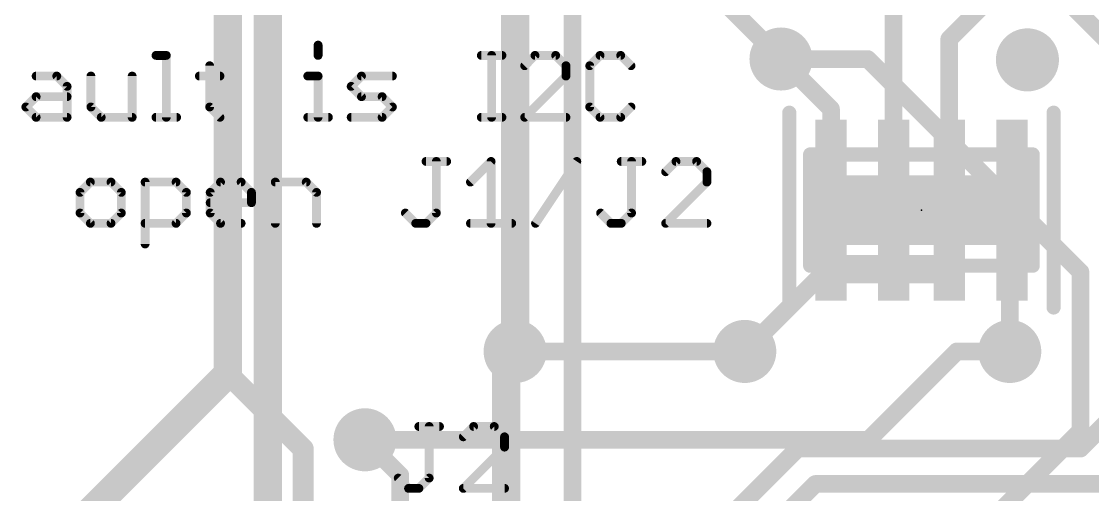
# Model space of a CAD drawing. Extents: x -8.6 to 41.9, y -5.2 to 49.8.
# Drawn here: x 7.13 to 22.53, y 23.6 to 30.4 of the extents above; entities that cross this region are included whole.
import ezdxf

# ---------------------------------------------------------------- set-up
doc = ezdxf.new("R2010")
doc.units = 0
for name, color, linetype in [('1', 12, 'CONTINUOUS'), ('16', 5, 'CONTINUOUS'), ('18', 110, 'CONTINUOUS'), ('21', 40, 'CONTINUOUS'), ('23', 40, 'CONTINUOUS'), ('51', 253, 'CONTINUOUS')]:
    doc.layers.add(name, color=color, linetype=linetype)

# ---------------------------------------------------------------- blocks, each defined once
blk = doc.blocks.new('RECT')
blk.add_solid([(-0.5, -0.5), (0.5, -0.5), (-0.5, 0.5), (0.5, 0.5)])
blk = doc.blocks.new('ROUNDV')
at = {"const_width": 0.5}
blk.add_lwpolyline([(0, -0.25, 1), (0, 0.25, 1), (0, -0.25)], format="xyb", dxfattribs=at)

msp = doc.modelspace()

# ---------------------------------------------------------------- linework, layer by layer
at = {"layer": '1'}
for points, const_width in [([(14.224, 31.916), (14.224, 25.654)], 0.4064), ([(18.0467, 29.8577), (16.51, 31.3944)], 0.254), ([(10.094, 25.334), (10.094, 31.0849)], 0.4064), ([(21.59, 31.2674), (20.466, 30.1434)], 0.254), ([(21.59, 31.2674), (24.003, 28.8544)], 0.254), ([(15.047, 31.049), (15.047, 20.998)], 0.254), ([(19.666, 28.536), (19.666, 30.7784)], 0.254), ([(20.466, 30.1434), (20.466, 28.536)], 0.254), ([(18.766, 29.1384), (18.0467, 29.8577)], 0.254), ([(18.766, 28.536), (18.766, 29.1384)], 0.254), ([(18.708, 26.836), (17.526, 25.654)], 0.254), ([(19.666, 26.836), (18.766, 26.836)], 0.4064), ([(18.766, 26.836), (18.708, 26.836)], 0.254), ([(19.666, 26.836), (20.466, 26.836)], 0.4064), ([(21.336, 26.806), (21.366, 26.836)], 0.254), ([(21.336, 25.654), (21.336, 26.806)], 0.254), ([(14.097, 25.527), (14.224, 25.654)], 0.4064), ([(14.097, 22.2476), (14.097, 25.527)], 0.4064), ([(7.874, 23.114), (10.094, 25.334)], 0.4064), ([(10.094, 25.334), (11.176, 24.252)], 0.3048), ([(23.495, 25.4), (22.352, 24.257)], 0.254), ([(12.573, 23.876), (12.065, 24.384)], 0.254), ([(11.176, 24.252), (11.176, 9.271)], 0.3048), ([(15.6464, 21.6154), (18.288, 24.257)], 0.254), ([(22.352, 24.257), (18.288, 24.257)], 0.254), ([(12.573, 22.2476), (12.573, 23.876)], 0.254), ([(16.2052, 21.4122), (18.542, 23.749)], 0.254), ([(18.542, 23.749), (24.638, 23.749)], 0.254)]:
    msp.add_lwpolyline(points, dxfattribs=dict(at, const_width=const_width))
for points, const_width in [([(20.5295, 30.1434, 1), (20.4025, 30.1434)], 0.127), ([(20.4211, 30.1883, 1), (20.5109, 30.0985)], 0.127), ([(18.0916, 29.9026, 1), (18.0018, 29.8128)], 0.127), ([(18.0018, 29.8128, 1), (18.0916, 29.9026)], 0.127), ([(18.8295, 29.1384, 1), (18.7025, 29.1384)], 0.127), ([(18.7211, 29.0935, 1), (18.8109, 29.1833)], 0.127), ([(18.7025, 28.536, 1), (18.8295, 28.536)], 0.127), ([(19.6025, 28.536, 1), (19.7295, 28.536)], 0.127), ([(20.4025, 28.536, 1), (20.5295, 28.536)], 0.127), ([(18.766, 26.9376, 1), (18.766, 26.7344)], 0.2032), ([(18.708, 26.8995, 1), (18.708, 26.7725)], 0.127), ([(18.7529, 26.7911, 1), (18.6631, 26.8809)], 0.127), ([(18.766, 26.7725, 1), (18.766, 26.8995)], 0.127), ([(19.666, 26.9376, 1), (19.666, 26.7344)], 0.2032), ([(19.666, 26.7344, 1), (19.666, 26.9376)], 0.2032), ([(20.466, 26.7344, 1), (20.466, 26.9376)], 0.2032), ([(21.4109, 26.7911, 1), (21.3211, 26.8809)], 0.127), ([(21.3995, 26.806, 1), (21.2725, 26.806)], 0.127), ([(21.2911, 26.8509, 1), (21.3809, 26.7611)], 0.127), ([(14.1986, 25.527, 1), (13.9954, 25.527)], 0.2032), ([(14.1224, 25.654, 1), (14.3256, 25.654)], 0.2032), ([(14.2958, 25.5822, 1), (14.1522, 25.7258)], 0.2032), ([(17.4811, 25.6989, 1), (17.5709, 25.6091)], 0.127), ([(14.0252, 25.5988, 1), (14.1688, 25.4552)], 0.2032), ([(21.2725, 25.654, 1), (21.3995, 25.654)], 0.127), ([(9.9924, 25.334, 1), (10.1956, 25.334)], 0.2032), ([(10.1658, 25.2622, 1), (10.0222, 25.4058)], 0.2032), ([(10.1479, 25.3879, 1), (10.0401, 25.2801)], 0.1524), ([(12.1099, 24.4289, 1), (12.0201, 24.3391)], 0.127), ([(11.2522, 24.252, 1), (11.0998, 24.252)], 0.1524), ([(11.1221, 24.1981, 1), (11.2299, 24.3059)], 0.1524), ([(18.288, 24.3205, 1), (18.288, 24.1935)], 0.127), ([(18.3329, 24.2121, 1), (18.2431, 24.3019)], 0.127), ([(22.3071, 24.3019, 1), (22.3969, 24.2121)], 0.127), ([(22.352, 24.1935, 1), (22.352, 24.3205)], 0.127), ([(12.6365, 23.876, 1), (12.5095, 23.876)], 0.127), ([(12.5281, 23.8311, 1), (12.6179, 23.9209)], 0.127), ([(18.542, 23.8125, 1), (18.542, 23.6855)], 0.127), ([(18.5869, 23.7041, 1), (18.4971, 23.7939)], 0.127)]:
    msp.add_lwpolyline(points, format="xyb", dxfattribs=dict(at, const_width=const_width))
at = {"layer": '16'}
for points, const_width in [([(10.668, 38.608), (10.668, 23.368)], 0.4064), ([(19.2913, 29.8577), (18.0467, 29.8577)], 0.254), ([(22.352, 26.797), (19.2913, 29.8577)], 0.254), ([(22.352, 24.511), (22.352, 26.797)], 0.254), ([(17.526, 25.654), (14.224, 25.654)], 0.254), ([(19.304, 24.384), (20.574, 25.654)], 0.254), ([(20.574, 25.654), (21.336, 25.654)], 0.254), ([(12.065, 24.384), (19.304, 24.384)], 0.254), ([(19.812, 21.971), (22.352, 24.511)], 0.254)]:
    msp.add_lwpolyline(points, dxfattribs=dict(at, const_width=const_width))
at = {"layer": '16', "const_width": 0.127}
for points in [[(18.0467, 29.9212, 1), (18.0467, 29.7942)], [(19.3362, 29.9026, 1), (19.2464, 29.8128)], [(19.2913, 29.7942, 1), (19.2913, 29.9212)], [(22.4155, 26.797, 1), (22.2885, 26.797)], [(22.3071, 26.7521, 1), (22.3969, 26.8419)], [(14.224, 25.7175, 1), (14.224, 25.5905)], [(17.526, 25.5905, 1), (17.526, 25.7175)], [(20.574, 25.7175, 1), (20.574, 25.5905)], [(20.6189, 25.6091, 1), (20.5291, 25.6989)], [(21.336, 25.5905, 1), (21.336, 25.7175)], [(12.065, 24.4475, 1), (12.065, 24.3205)], [(19.2591, 24.4289, 1), (19.3489, 24.3391)], [(19.304, 24.3205, 1), (19.304, 24.4475)], [(22.2885, 24.511, 1), (22.4155, 24.511)], [(22.3969, 24.4661, 1), (22.3071, 24.5559)]]:
    msp.add_lwpolyline(points, format="xyb", dxfattribs=at)
at = {"layer": '21'}
for points, const_width in [([(11.4232, 30.0576, 1), (11.3597, 30.0576)], 0.0635), ([(9.0603, 29.941, 1), (9.0603, 29.8775)], 0.0635), ([(9.2404, 29.9093, 1), (9.1769, 29.9093)], 0.0635), ([(9.2086, 29.8775, 1), (9.2086, 29.941)], 0.0635), ([(11.3597, 29.9093, 1), (11.4232, 29.9093)], 0.0635), ([(13.7379, 29.941, 1), (13.7379, 29.8775)], 0.0635), ([(13.918, 29.9093, 1), (13.8545, 29.9093)], 0.0635), ([(14.0345, 29.8775, 1), (14.0345, 29.941)], 0.0635), ([(14.5099, 29.941, 1), (14.5099, 29.8775)], 0.0635), ([(14.5323, 29.8868, 1), (14.4874, 29.9317)], 0.0635), ([(14.8289, 29.9317, 1), (14.784, 29.8868)], 0.0635), ([(14.8065, 29.8775, 1), (14.8065, 29.941)], 0.0635), ([(15.4454, 29.941, 1), (15.4454, 29.8775)], 0.0635), ([(15.4679, 29.8868, 1), (15.423, 29.9317)], 0.0635), ([(15.7644, 29.9317, 1), (15.7195, 29.8868)], 0.0635), ([(15.742, 29.8775, 1), (15.742, 29.941)], 0.0635), ([(9.864, 29.761, 1), (9.8005, 29.761)], 0.0635), ([(14.3391, 29.7834, 1), (14.384, 29.7385)], 0.0635), ([(14.9865, 29.761, 1), (14.923, 29.761)], 0.0635), ([(14.9323, 29.7385, 1), (14.9772, 29.7834)], 0.0635), ([(15.3289, 29.761, 1), (15.2654, 29.761)], 0.0635), ([(15.2747, 29.7834, 1), (15.3196, 29.7385)], 0.0635), ([(15.8678, 29.7385, 1), (15.9127, 29.7834)], 0.0635), ([(7.3376, 29.6444, 1), (7.3376, 29.5809)], 0.0635), ([(7.6566, 29.6351, 1), (7.6117, 29.5902)], 0.0635), ([(7.6342, 29.5809, 1), (7.6342, 29.6444)], 0.0635), ([(8.1566, 29.6127, 1), (8.0931, 29.6127)], 0.0635), ([(8.7497, 29.6127, 1), (8.6862, 29.6127)], 0.0635), ([(9.684, 29.6444, 1), (9.684, 29.5809)], 0.0635), ([(9.9806, 29.5809, 1), (9.9806, 29.6444)], 0.0635), ([(11.2432, 29.6444, 1), (11.2432, 29.5809)], 0.0635), ([(11.4232, 29.6127, 1), (11.3597, 29.6127)], 0.0635), ([(11.3915, 29.5809, 1), (11.3915, 29.6444)], 0.0635), ([(12.0152, 29.6444, 1), (12.0152, 29.5809)], 0.0635), ([(12.0376, 29.5902, 1), (11.9927, 29.6351)], 0.0635), ([(12.4601, 29.5809, 1), (12.4601, 29.6444)], 0.0635), ([(14.923, 29.6127, 1), (14.9865, 29.6127)], 0.0635), ([(14.9772, 29.5902, 1), (14.9323, 29.6351)], 0.0635), ([(7.8142, 29.4644, 1), (7.7507, 29.4644)], 0.0635), ([(7.76, 29.4419, 1), (7.8049, 29.4868)], 0.0635), ([(11.8893, 29.4868, 1), (11.8444, 29.4419)], 0.0635), ([(11.8444, 29.4868, 1), (11.8893, 29.4419)], 0.0635), ([(7.3376, 29.3478, 1), (7.3376, 29.2843)], 0.0635), ([(7.36, 29.2936, 1), (7.3151, 29.3385)], 0.0635), ([(7.7825, 29.2843, 1), (7.7825, 29.3478)], 0.0635), ([(12.0152, 29.3478, 1), (12.0152, 29.2843)], 0.0635), ([(11.9927, 29.2936, 1), (12.0376, 29.3385)], 0.0635), ([(12.3342, 29.3385, 1), (12.2893, 29.2936)], 0.0635), ([(12.3118, 29.2843, 1), (12.3118, 29.3478)], 0.0635), ([(7.2117, 29.1902, 1), (7.1668, 29.1453)], 0.0635), ([(7.1668, 29.1902, 1), (7.2117, 29.1453)], 0.0635), ([(8.0931, 29.1678, 1), (8.1566, 29.1678)], 0.0635), ([(8.1473, 29.1902, 1), (8.1024, 29.1453)], 0.0635), ([(9.8005, 29.1678, 1), (9.864, 29.1678)], 0.0635), ([(9.8547, 29.1902, 1), (9.8098, 29.1453)], 0.0635), ([(12.4825, 29.1453, 1), (12.4376, 29.1902)], 0.0635), ([(12.4376, 29.1453, 1), (12.4825, 29.1902)], 0.0635), ([(15.2654, 29.1678, 1), (15.3289, 29.1678)], 0.0635), ([(15.3196, 29.1902, 1), (15.2747, 29.1453)], 0.0635), ([(15.9127, 29.1453, 1), (15.8678, 29.1902)], 0.0635), ([(18.2168, 29.086, 1), (18.1152, 29.086)], 0.1016), ([(22.0168, 29.086, 1), (21.9152, 29.086)], 0.1016), ([(7.3376, 29.0512, 1), (7.3376, 28.9878)], 0.0635), ([(7.3151, 28.997, 1), (7.36, 29.042)], 0.0635), ([(7.7507, 29.0195, 1), (7.8142, 29.0195)], 0.0635), ([(7.7825, 28.9878, 1), (7.7825, 29.0512)], 0.0635), ([(8.2731, 29.0512, 1), (8.2731, 28.9878)], 0.0635), ([(8.2506, 28.997, 1), (8.2956, 29.042)], 0.0635), ([(8.6862, 29.0195, 1), (8.7497, 29.0195)], 0.0635), ([(8.718, 28.9878, 1), (8.718, 29.0512)], 0.0635), ([(9.0603, 29.0512, 1), (9.0603, 28.9878)], 0.0635), ([(9.1769, 29.0195, 1), (9.2404, 29.0195)], 0.0635), ([(9.3569, 28.9878, 1), (9.3569, 29.0512)], 0.0635), ([(9.9581, 28.997, 1), (10.003, 29.042)], 0.0635), ([(11.2432, 29.0512, 1), (11.2432, 28.9878)], 0.0635), ([(11.3597, 29.0195, 1), (11.4232, 29.0195)], 0.0635), ([(11.5398, 28.9878, 1), (11.5398, 29.0512)], 0.0635), ([(11.8669, 29.0512, 1), (11.8669, 28.9878)], 0.0635), ([(12.2893, 29.042, 1), (12.3342, 28.997)], 0.0635), ([(12.3118, 28.9878, 1), (12.3118, 29.0512)], 0.0635), ([(13.7379, 29.0512, 1), (13.7379, 28.9878)], 0.0635), ([(13.8545, 29.0195, 1), (13.918, 29.0195)], 0.0635), ([(14.0345, 28.9878, 1), (14.0345, 29.0512)], 0.0635), ([(14.3391, 29.042, 1), (14.384, 28.997)], 0.0635), ([(14.3616, 29.0512, 1), (14.3616, 28.9878)], 0.0635), ([(14.9548, 28.9878, 1), (14.9548, 29.0512)], 0.0635), ([(15.4454, 29.0512, 1), (15.4454, 28.9878)], 0.0635), ([(15.423, 28.997, 1), (15.4679, 29.042)], 0.0635), ([(15.7195, 29.042, 1), (15.7644, 28.997)], 0.0635), ([(15.742, 28.9878, 1), (15.742, 29.0512)], 0.0635), ([(12.9431, 28.417, 1), (12.9431, 28.3535)], 0.0635), ([(13.1231, 28.3853, 1), (13.0596, 28.3853)], 0.0635), ([(13.2397, 28.3535, 1), (13.2397, 28.417)], 0.0635), ([(13.9103, 28.3853, 1), (13.8468, 28.3853)], 0.0635), ([(13.901, 28.3628, 1), (13.8561, 28.4077)], 0.0635), ([(15.1371, 28.3676, 1), (15.0843, 28.4029)], 0.0635), ([(15.7496, 28.417, 1), (15.7496, 28.3535)], 0.0635), ([(15.9297, 28.3853, 1), (15.8662, 28.3853)], 0.0635), ([(16.0462, 28.3535, 1), (16.0462, 28.417)], 0.0635), ([(16.5368, 28.417, 1), (16.5368, 28.3535)], 0.0635), ([(16.5593, 28.3628, 1), (16.5144, 28.4077)], 0.0635), ([(16.8559, 28.4077, 1), (16.811, 28.3628)], 0.0635), ([(16.8334, 28.3535, 1), (16.8334, 28.417)], 0.0635), ([(16.3661, 28.2594, 1), (16.411, 28.2145)], 0.0635), ([(17.0135, 28.237, 1), (16.95, 28.237)], 0.0635), ([(16.9593, 28.2145, 1), (17.0042, 28.2594)], 0.0635), ([(8.1172, 28.1204, 1), (8.1172, 28.0569)], 0.0635), ([(8.1396, 28.0662, 1), (8.0947, 28.1111)], 0.0635), ([(8.4362, 28.1111, 1), (8.3913, 28.0662)], 0.0635), ([(8.4138, 28.0569, 1), (8.4138, 28.1204)], 0.0635), ([(8.9044, 28.1204, 1), (8.9044, 28.0569)], 0.0635), ([(8.9362, 28.0887, 1), (8.8727, 28.0887)], 0.0635), ([(9.3717, 28.1111, 1), (9.3268, 28.0662)], 0.0635), ([(9.3493, 28.0569, 1), (9.3493, 28.1204)], 0.0635), ([(9.9882, 28.1204, 1), (9.9882, 28.0569)], 0.0635), ([(10.0107, 28.0662, 1), (9.9658, 28.1111)], 0.0635), ([(10.3073, 28.1111, 1), (10.2624, 28.0662)], 0.0635), ([(10.2848, 28.0569, 1), (10.2848, 28.1204)], 0.0635), ([(10.8072, 28.0887, 1), (10.7437, 28.0887)], 0.0635), ([(10.7754, 28.1204, 1), (10.7754, 28.0569)], 0.0635), ([(11.2428, 28.1111, 1), (11.1979, 28.0662)], 0.0635), ([(11.2203, 28.0569, 1), (11.2203, 28.1204)], 0.0635), ([(13.5595, 28.1111, 1), (13.6045, 28.0662)], 0.0635), ([(16.95, 28.0887, 1), (17.0135, 28.0887)], 0.0635), ([(17.0042, 28.0662, 1), (16.9593, 28.1111)], 0.0635), ([(8.0006, 27.9404, 1), (7.9371, 27.9404)], 0.0635), ([(7.9464, 27.9628, 1), (7.9913, 27.9179)], 0.0635), ([(8.5938, 27.9404, 1), (8.5303, 27.9404)], 0.0635), ([(8.5396, 27.9179, 1), (8.5845, 27.9628)], 0.0635), ([(9.5293, 27.9404, 1), (9.4658, 27.9404)], 0.0635), ([(9.4751, 27.9179, 1), (9.52, 27.9628)], 0.0635), ([(9.8717, 27.9404, 1), (9.8082, 27.9404)], 0.0635), ([(9.8175, 27.9628, 1), (9.8624, 27.9179)], 0.0635), ([(10.4648, 27.9404, 1), (10.4013, 27.9404)], 0.0635), ([(10.4106, 27.9179, 1), (10.4555, 27.9628)], 0.0635), ([(11.4004, 27.9404, 1), (11.3369, 27.9404)], 0.0635), ([(11.3462, 27.9179, 1), (11.3911, 27.9628)], 0.0635), ([(9.8399, 27.8238, 1), (9.8399, 27.7603)], 0.0635), ([(10.4013, 27.7921, 1), (10.4648, 27.7921)], 0.0635), ([(10.4331, 27.7603, 1), (10.4331, 27.8238)], 0.0635), ([(7.9371, 27.6438, 1), (8.0006, 27.6438)], 0.0635), ([(7.9913, 27.6662, 1), (7.9464, 27.6213)], 0.0635), ([(8.5303, 27.6438, 1), (8.5938, 27.6438)], 0.0635), ([(8.5845, 27.6213, 1), (8.5396, 27.6662)], 0.0635), ([(9.4658, 27.6438, 1), (9.5293, 27.6438)], 0.0635), ([(9.52, 27.6213, 1), (9.4751, 27.6662)], 0.0635), ([(9.8082, 27.6438, 1), (9.8717, 27.6438)], 0.0635), ([(9.8624, 27.6662, 1), (9.8175, 27.6213)], 0.0635), ([(12.6689, 27.6662, 1), (12.624, 27.6213)], 0.0635), ([(13.0596, 27.6438, 1), (13.1231, 27.6438)], 0.0635), ([(13.1138, 27.6213, 1), (13.0689, 27.6662)], 0.0635), ([(15.4755, 27.6662, 1), (15.4306, 27.6213)], 0.0635), ([(15.8662, 27.6438, 1), (15.9297, 27.6438)], 0.0635), ([(15.9204, 27.6213, 1), (15.8755, 27.6662)], 0.0635), ([(8.1172, 27.5272, 1), (8.1172, 27.4638)], 0.0635), ([(8.0947, 27.473, 1), (8.1396, 27.518)], 0.0635), ([(8.3913, 27.518, 1), (8.4362, 27.473)], 0.0635), ([(8.4138, 27.4638, 1), (8.4138, 27.5272)], 0.0635), ([(8.9044, 27.5272, 1), (8.9044, 27.4638)], 0.0635), ([(9.3268, 27.518, 1), (9.3717, 27.473)], 0.0635), ([(9.3493, 27.4638, 1), (9.3493, 27.5272)], 0.0635), ([(9.9882, 27.5272, 1), (9.9882, 27.4638)], 0.0635), ([(9.9658, 27.473, 1), (10.0107, 27.518)], 0.0635), ([(10.2848, 27.4638, 1), (10.2848, 27.5272)], 0.0635), ([(10.7437, 27.4955, 1), (10.8072, 27.4955)], 0.0635), ([(11.3369, 27.4955, 1), (11.4004, 27.4955)], 0.0635), ([(12.7948, 27.5272, 1), (12.7948, 27.4638)], 0.0635), ([(12.7723, 27.473, 1), (12.8172, 27.518)], 0.0635), ([(12.9206, 27.518, 1), (12.9655, 27.473)], 0.0635), ([(12.9431, 27.4638, 1), (12.9431, 27.5272)], 0.0635), ([(13.582, 27.5272, 1), (13.582, 27.4638)], 0.0635), ([(13.8468, 27.4955, 1), (13.9103, 27.4955)], 0.0635), ([(14.1752, 27.4638, 1), (14.1752, 27.5272)], 0.0635), ([(14.4911, 27.5131, 1), (14.5439, 27.4779)], 0.0635), ([(15.6013, 27.5272, 1), (15.6013, 27.4638)], 0.0635), ([(15.5789, 27.473, 1), (15.6238, 27.518)], 0.0635), ([(15.7272, 27.518, 1), (15.7721, 27.473)], 0.0635), ([(15.7496, 27.4638, 1), (15.7496, 27.5272)], 0.0635), ([(16.3661, 27.518, 1), (16.411, 27.473)], 0.0635), ([(16.3886, 27.5272, 1), (16.3886, 27.4638)], 0.0635), ([(16.9817, 27.4638, 1), (16.9817, 27.5272)], 0.0635), ([(8.8727, 27.1989, 1), (8.9362, 27.1989)], 0.0635), ([(18.1152, 26.286, 1), (18.2168, 26.286)], 0.1016), ([(21.9152, 26.286, 1), (22.0168, 26.286)], 0.1016), ([(12.84, 24.607, 1), (12.84, 24.5435)], 0.0635), ([(13.0201, 24.5753, 1), (12.9566, 24.5753)], 0.0635), ([(13.1366, 24.5435, 1), (13.1366, 24.607)], 0.0635), ([(13.6273, 24.607, 1), (13.6273, 24.5435)], 0.0635), ([(13.6497, 24.5528, 1), (13.6048, 24.5977)], 0.0635), ([(13.9463, 24.5977, 1), (13.9014, 24.5528)], 0.0635), ([(13.9239, 24.5435, 1), (13.9239, 24.607)], 0.0635), ([(14.1039, 24.427, 1), (14.0404, 24.427)], 0.0635), ([(13.4565, 24.4494, 1), (13.5014, 24.4045)], 0.0635), ([(14.0497, 24.4045, 1), (14.0946, 24.4494)], 0.0635), ([(14.0946, 24.2562, 1), (14.0497, 24.3011)], 0.0635), ([(14.0404, 24.2787, 1), (14.1039, 24.2787)], 0.0635), ([(12.5659, 23.8562, 1), (12.521, 23.8113)], 0.0635), ([(13.0108, 23.8113, 1), (12.9659, 23.8562)], 0.0635), ([(12.6918, 23.7172, 1), (12.6918, 23.6538)], 0.0635), ([(12.6693, 23.663, 1), (12.7142, 23.708)], 0.0635), ([(12.8176, 23.708, 1), (12.8625, 23.663)], 0.0635), ([(12.84, 23.6538, 1), (12.84, 23.7172)], 0.0635), ([(12.9566, 23.8338, 1), (13.0201, 23.8338)], 0.0635), ([(13.4565, 23.708, 1), (13.5014, 23.663)], 0.0635), ([(13.479, 23.7172, 1), (13.479, 23.6538)], 0.0635), ([(14.0722, 23.6538, 1), (14.0722, 23.7172)], 0.0635)]:
    msp.add_lwpolyline(points, format="xyb", dxfattribs=dict(at, const_width=const_width))
for points, const_width in [([(11.3915, 30.0576), (11.3915, 29.9093)], 0.127), ([(9.0603, 29.9093), (9.2086, 29.9093)], 0.127), ([(9.2086, 29.9093), (9.2086, 29.0195)], 0.127), ([(13.7379, 29.9093), (14.0345, 29.9093)], 0.127), ([(13.8862, 29.0195), (13.8862, 29.9093)], 0.127), ([(14.5099, 29.9093), (14.3616, 29.761)], 0.127), ([(14.8065, 29.9093), (14.5099, 29.9093)], 0.127), ([(14.9548, 29.761), (14.8065, 29.9093)], 0.127), ([(15.4454, 29.9093), (15.2971, 29.761)], 0.127), ([(15.742, 29.9093), (15.4454, 29.9093)], 0.127), ([(15.8903, 29.761), (15.742, 29.9093)], 0.127), ([(9.8323, 29.761), (9.8323, 29.1678)], 0.127), ([(14.9548, 29.6127), (14.9548, 29.761)], 0.127), ([(15.2971, 29.761), (15.2971, 29.1678)], 0.127), ([(7.3376, 29.6127), (7.6342, 29.6127)], 0.127), ([(7.6342, 29.6127), (7.7825, 29.4644)], 0.127), ([(8.1248, 29.6127), (8.1248, 29.1678)], 0.127), ([(8.718, 29.0195), (8.718, 29.6127)], 0.127), ([(9.684, 29.6127), (9.9806, 29.6127)], 0.127), ([(11.2432, 29.6127), (11.3915, 29.6127)], 0.127), ([(11.3915, 29.6127), (11.3915, 29.0195)], 0.127), ([(11.8669, 29.4644), (12.0152, 29.6127)], 0.127), ([(12.0152, 29.6127), (12.4601, 29.6127)], 0.127), ([(14.3616, 29.0195), (14.9548, 29.6127)], 0.127), ([(7.7825, 29.4644), (7.7825, 29.0195)], 0.127), ([(12.0152, 29.3161), (11.8669, 29.4644)], 0.127), ([(7.1893, 29.1678), (7.3376, 29.3161)], 0.127), ([(7.3376, 29.3161), (7.7825, 29.3161)], 0.127), ([(12.3118, 29.3161), (12.0152, 29.3161)], 0.127), ([(12.4601, 29.1678), (12.3118, 29.3161)], 0.127), ([(7.3376, 29.0195), (7.1893, 29.1678)], 0.127), ([(8.1248, 29.1678), (8.2731, 29.0195)], 0.127), ([(9.8323, 29.1678), (9.9806, 29.0195)], 0.127), ([(12.3118, 29.0195), (12.4601, 29.1678)], 0.127), ([(15.2971, 29.1678), (15.4454, 29.0195)], 0.127), ([(15.742, 29.0195), (15.8903, 29.1678)], 0.127), ([(18.166, 26.286), (18.166, 29.086)], 0.2032), ([(21.966, 29.086), (21.966, 26.286)], 0.2032), ([(7.7825, 29.0195), (7.3376, 29.0195)], 0.127), ([(8.2731, 29.0195), (8.718, 29.0195)], 0.127), ([(9.0603, 29.0195), (9.3569, 29.0195)], 0.127), ([(11.2432, 29.0195), (11.5398, 29.0195)], 0.127), ([(11.8669, 29.0195), (12.3118, 29.0195)], 0.127), ([(13.7379, 29.0195), (14.0345, 29.0195)], 0.127), ([(14.9548, 29.0195), (14.3616, 29.0195)], 0.127), ([(15.4454, 29.0195), (15.742, 29.0195)], 0.127), ([(12.9431, 28.3853), (13.2397, 28.3853)], 0.127), ([(13.0914, 27.6438), (13.0914, 28.3853)], 0.127), ([(13.582, 28.0887), (13.8786, 28.3853)], 0.127), ([(13.8786, 28.3853), (13.8786, 27.4955)], 0.127), ([(14.5175, 27.4955), (15.1107, 28.3853)], 0.127), ([(15.7496, 28.3853), (16.0462, 28.3853)], 0.127), ([(15.8979, 27.6438), (15.8979, 28.3853)], 0.127), ([(16.5368, 28.3853), (16.3886, 28.237)], 0.127), ([(16.8334, 28.3853), (16.5368, 28.3853)], 0.127), ([(16.9817, 28.237), (16.8334, 28.3853)], 0.127), ([(16.9817, 28.0887), (16.9817, 28.237)], 0.127), ([(8.1172, 28.0887), (7.9689, 27.9404)], 0.127), ([(8.4138, 28.0887), (8.1172, 28.0887)], 0.127), ([(8.5621, 27.9404), (8.4138, 28.0887)], 0.127), ([(8.9044, 27.1989), (8.9044, 28.0887)], 0.127), ([(8.9044, 28.0887), (9.3493, 28.0887)], 0.127), ([(9.3493, 28.0887), (9.4976, 27.9404)], 0.127), ([(9.8399, 27.9404), (9.9882, 28.0887)], 0.127), ([(9.9882, 28.0887), (10.2848, 28.0887)], 0.127), ([(10.2848, 28.0887), (10.4331, 27.9404)], 0.127), ([(10.7754, 27.4955), (10.7754, 28.0887)], 0.127), ([(10.7754, 28.0887), (11.2203, 28.0887)], 0.127), ([(11.2203, 28.0887), (11.3686, 27.9404)], 0.127), ([(16.3886, 27.4955), (16.9817, 28.0887)], 0.127), ([(7.9689, 27.9404), (7.9689, 27.6438)], 0.127), ([(8.5621, 27.6438), (8.5621, 27.9404)], 0.127), ([(9.4976, 27.9404), (9.4976, 27.6438)], 0.127), ([(9.8399, 27.6438), (9.8399, 27.9404)], 0.127), ([(10.4331, 27.9404), (10.4331, 27.7921)], 0.127), ([(11.3686, 27.9404), (11.3686, 27.4955)], 0.127), ([(10.4331, 27.7921), (9.8399, 27.7921)], 0.127), ([(7.9689, 27.6438), (8.1172, 27.4955)], 0.127), ([(8.4138, 27.4955), (8.5621, 27.6438)], 0.127), ([(9.4976, 27.6438), (9.3493, 27.4955)], 0.127), ([(9.9882, 27.4955), (9.8399, 27.6438)], 0.127), ([(12.6465, 27.6438), (12.7948, 27.4955)], 0.127), ([(12.9431, 27.4955), (13.0914, 27.6438)], 0.127), ([(15.453, 27.6438), (15.6013, 27.4955)], 0.127), ([(15.7496, 27.4955), (15.8979, 27.6438)], 0.127), ([(8.1172, 27.4955), (8.4138, 27.4955)], 0.127), ([(9.3493, 27.4955), (8.9044, 27.4955)], 0.127), ([(10.2848, 27.4955), (9.9882, 27.4955)], 0.127), ([(12.7948, 27.4955), (12.9431, 27.4955)], 0.127), ([(13.582, 27.4955), (14.1752, 27.4955)], 0.127), ([(15.6013, 27.4955), (15.7496, 27.4955)], 0.127), ([(16.9817, 27.4955), (16.3886, 27.4955)], 0.127), ([(12.84, 24.5753), (13.1366, 24.5753)], 0.127), ([(12.9883, 23.8338), (12.9883, 24.5753)], 0.127), ([(13.6273, 24.5753), (13.479, 24.427)], 0.127), ([(13.9239, 24.5753), (13.6273, 24.5753)], 0.127), ([(14.0722, 24.427), (13.9239, 24.5753)], 0.127), ([(14.0722, 24.2787), (14.0722, 24.427)], 0.127), ([(13.479, 23.6855), (14.0722, 24.2787)], 0.127), ([(12.5435, 23.8338), (12.6918, 23.6855)], 0.127), ([(12.84, 23.6855), (12.9883, 23.8338)], 0.127), ([(12.6918, 23.6855), (12.84, 23.6855)], 0.127), ([(14.0722, 23.6855), (13.479, 23.6855)], 0.127)]:
    msp.add_lwpolyline(points, dxfattribs=dict(at, const_width=const_width))
at = {"layer": '23'}
msp.add_point((20.066, 27.686), dxfattribs=at)
at = {"layer": '51', "const_width": 0.2032}
for points in [[(18.466, 26.886), (18.466, 28.486)], [(18.466, 28.486), (21.666, 28.486)], [(21.666, 28.486), (21.666, 26.886)], [(21.666, 26.886), (18.466, 26.886)]]:
    msp.add_lwpolyline(points, dxfattribs=at)
at = {"layer": '51', "const_width": 0.1016}
for points in [[(18.5168, 28.486, 1), (18.4152, 28.486)], [(18.466, 28.5368, 1), (18.466, 28.4352)], [(21.7168, 28.486, 1), (21.6152, 28.486)], [(21.666, 28.4352, 1), (21.666, 28.5368)], [(18.466, 26.9368, 1), (18.466, 26.8352)], [(21.666, 26.8352, 1), (21.666, 26.9368)], [(18.4152, 26.886, 1), (18.5168, 26.886)], [(21.6152, 26.886, 1), (21.7168, 26.886)]]:
    msp.add_lwpolyline(points, format="xyb", dxfattribs=at)

# ---------------------------------------------------------------- block references
at = {"layer": '1', "xscale": 0.45, "yscale": 0.9, "rotation": 180}
for p in [(18.766, 28.536), (19.666, 28.536), (20.466, 28.536), (21.366, 28.536), (18.766, 26.836), (19.666, 26.836), (20.466, 26.836), (21.366, 26.836)]:
    msp.add_blockref('RECT', p, dxfattribs=at)
at = {"layer": '18', "xscale": 0.9064, "yscale": 0.9064}
for p in [(18.0467, 29.8577), (18.0467, 29.8577), (21.59, 29.845), (21.59, 29.845), (14.224, 25.654), (14.224, 25.654), (17.526, 25.654), (17.526, 25.654), (21.336, 25.654), (21.336, 25.654), (12.065, 24.384), (12.065, 24.384)]:
    msp.add_blockref('ROUNDV', p, dxfattribs=at)
at = {"layer": '51', "xscale": 3.1, "rotation": 180}
msp.add_blockref('RECT', (20.066, 27.686), dxfattribs=at)

doc.saveas('drawing.dxf')
